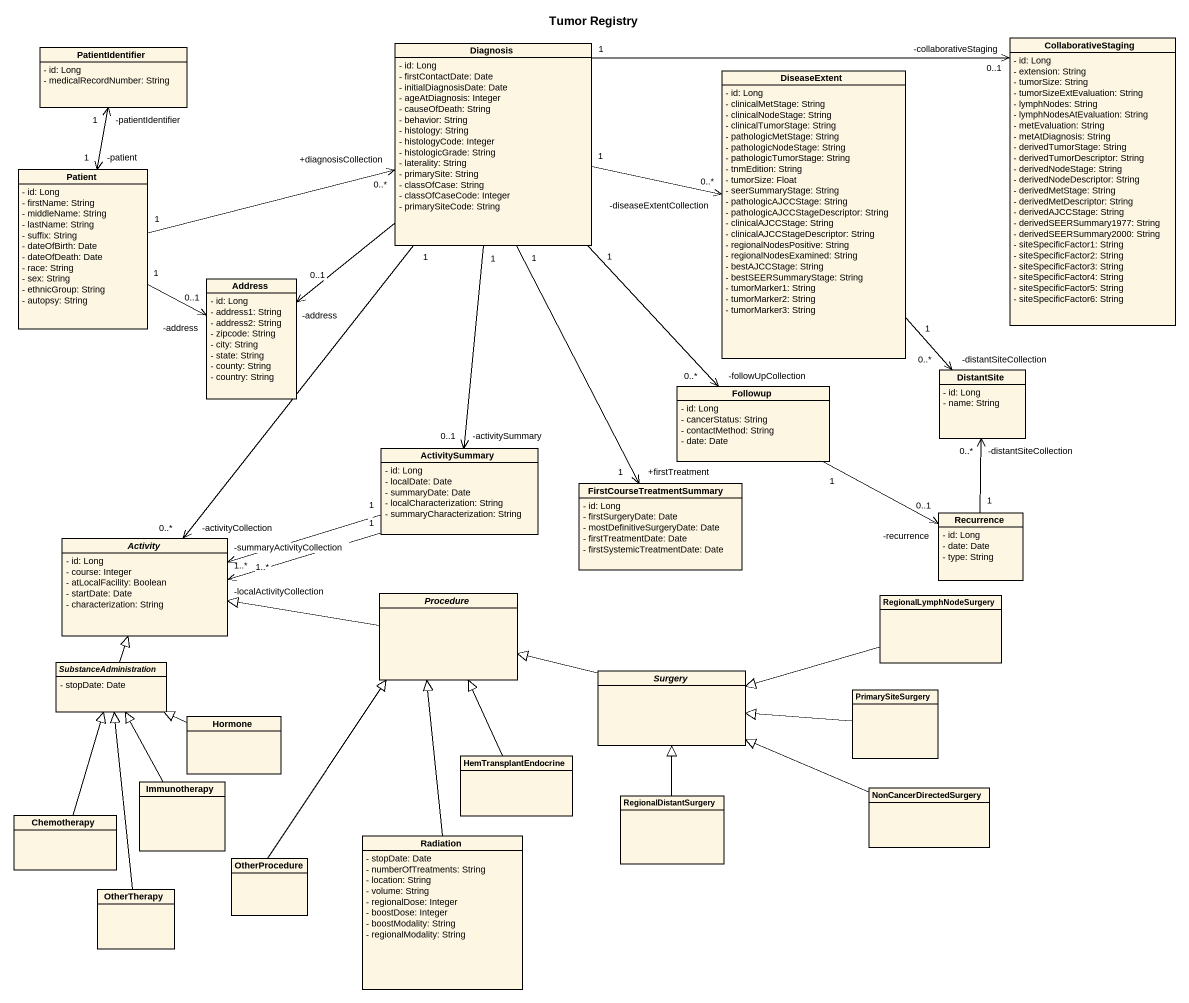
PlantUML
@startuml
title Tumor Registry
hide circle
hide empty members
skinparam classAttributeIconSize 0
class PatientIdentifier {
  - id: Long
  - medicalRecordNumber: String
}
class Diagnosis {
  - id: Long
  - firstContactDate: Date
  - initialDiagnosisDate: Date
  - ageAtDiagnosis: Integer
  - causeOfDeath: String
  - behavior: String
  - histology: String
  - histologyCode: Integer
  - histologicGrade: String
  - laterality: String
  - primarySite: String
  - classOfCase: String
  - classOfCaseCode: Integer
  - primarySiteCode: String
}
class CollaborativeStaging {
  - id: Long
  - extension: String
  - tumorSize: String
  - tumorSizeExtEvaluation: String
  - lymphNodes: String
  - lymphNodesAtEvaluation: String
  - metEvaluation: String
  - metAtDiagnosis: String
  - derivedTumorStage: String
  - derivedTumorDescriptor: String
  - derivedNodeStage: String
  - derivedNodeDescriptor: String
  - derivedMetStage: String
  - derivedMetDescriptor: String
  - derivedAJCCStage: String
  - derivedSEERSummary1977: String
  - derivedSEERSummary2000: String
  - siteSpecificFactor1: String
  - siteSpecificFactor2: String
  - siteSpecificFactor3: String
  - siteSpecificFactor4: String
  - siteSpecificFactor5: String
  - siteSpecificFactor6: String
}
class DiseaseExtent {
  - id: Long
  - clinicalMetStage: String
  - clinicalNodeStage: String
  - clinicalTumorStage: String
  - pathologicMetStage: String
  - pathologicNodeStage: String
  - pathologicTumorStage: String
  - tnmEdition: String
  - tumorSize: Float
  - seerSummaryStage: String
  - pathologicAJCCStage: String
  - pathologicAJCCStageDescriptor: String
  - clinicalAJCCStage: String
  - clinicalAJCCStageDescriptor: String
  - regionalNodesPositive: String
  - regionalNodesExamined: String
  - bestAJCCStage: String
  - bestSEERSummaryStage: String
  - tumorMarker1: String
  - tumorMarker2: String
  - tumorMarker3: String
}
class Patient {
  - id: Long
  - firstName: String
  - middleName: String
  - lastName: String
  - suffix: String
  - dateOfBirth: Date
  - dateOfDeath: Date
  - race: String
  - sex: String
  - ethnicGroup: String
  - autopsy: String
}
class Address {
  - id: Long
  - address1: String
  - address2: String
  - zipcode: String
  - city: String
  - state: String
  - county: String
  - country: String
}
class Followup {
  - id: Long
  - cancerStatus: String
  - contactMethod: String
  - date: Date
}
class DistantSite {
  - id: Long
  - name: String
}
class ActivitySummary {
  - id: Long
  - localDate: Date
  - summaryDate: Date
  - localCharacterization: String
  - summaryCharacterization: String
}
class FirstCourseTreatmentSummary {
  - id: Long
  - firstSurgeryDate: Date
  - mostDefinitiveSurgeryDate: Date
  - firstTreatmentDate: Date
  - firstSystemicTreatmentDate: Date
}
class Recurrence {
  - id: Long
  - date: Date
  - type: String
}
abstract class Activity {
  - id: Long
  - course: Integer
  - atLocalFacility: Boolean
  - startDate: Date
  - characterization: String
}
abstract class Procedure
class RegionalLymphNodeSurgery
abstract class SubstanceAdministration {
  - stopDate: Date
}
abstract class Surgery
class PrimarySiteSurgery
class Hormone
class Immunotherapy
class HemTransplantEndocrine
class Chemotherapy
class RegionalDistantSurgery
class NonCancerDirectedSurgery
class OtherProcedure
class Radiation {
  - stopDate: Date
  - numberOfTreatments: String
  - location: String
  - volume: String
  - regionalDose: Integer
  - boostDose: Integer
  - boostModality: String
  - regionalModality: String
}
class OtherTherapy
Diagnosis "1" -right-> "-collaborativeStaging\n0..1" CollaborativeStaging
Diagnosis "1" -right-> "-diseaseExtentCollection\n0..*" DiseaseExtent
Diagnosis --> "-address\n0..1" Address
Diagnosis "1" --> "-followUpCollection\n0..*" Followup
Diagnosis "1" --> "-activitySummary\n0..1" ActivitySummary
Diagnosis "1" --> "+firstTreatment\n1" FirstCourseTreatmentSummary
Diagnosis "1" --> "-activityCollection\n0..*" Activity
DiseaseExtent "1" --> "-distantSiteCollection\n0..*" DistantSite
Patient "-patient\n1" <-up-> "-patientIdentifier\n1" PatientIdentifier
Patient "1" -right-> "+diagnosisCollection\n0..*" Diagnosis
Patient "1" -right-> "-address\n0..1" Address
Followup "1" -right-> "-recurrence\n0..1" Recurrence
ActivitySummary "1" -left-> "-localActivityCollection\n1..*" Activity
ActivitySummary "1" -left-> "-summaryActivityCollection\n1..*" Activity
Recurrence "1" -up-> "-distantSiteCollection\n0..*" DistantSite
Procedure -left-|> Activity
RegionalLymphNodeSurgery -left-|> Surgery
SubstanceAdministration -up-|> Activity
Surgery -left-|> Procedure
PrimarySiteSurgery -left-|> Surgery
Hormone -left-|> SubstanceAdministration
Immunotherapy -up-|> SubstanceAdministration
HemTransplantEndocrine -up-|> Procedure
Chemotherapy -up-|> SubstanceAdministration
RegionalDistantSurgery -up-|> Surgery
NonCancerDirectedSurgery -left-|> Surgery
OtherProcedure -up-|> Procedure
Radiation -up-|> Procedure
OtherTherapy -up-|> SubstanceAdministration
@enduml
